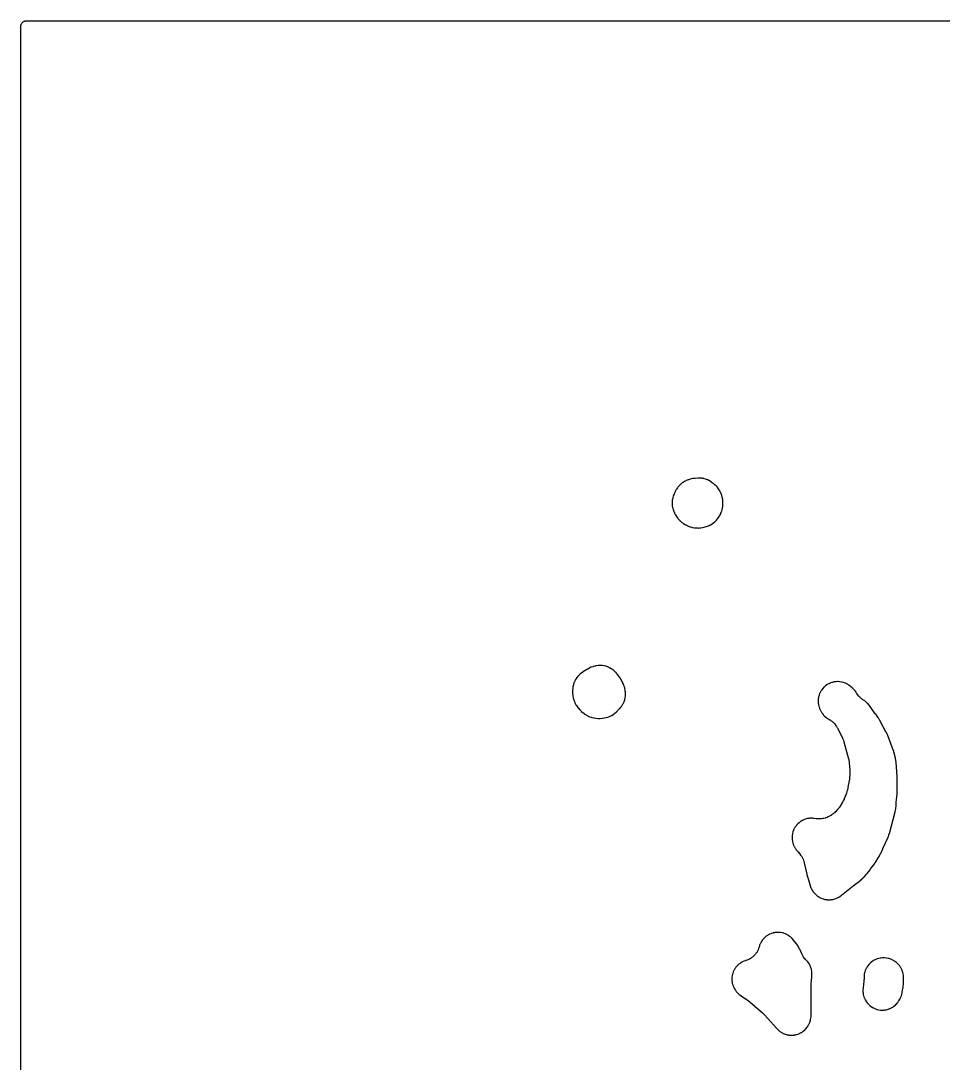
# Model space of a CAD drawing. Header units: millimetres. Extents: x 0 to 300, y 0 to 300.
# Drawn here: x -0.1 to 132.7, y 150 to 300.1 of the extents above; entities that cross this region are included whole.
import ezdxf

# ---------------------------------------------------------------- set-up
doc = ezdxf.new("R2010")
doc.units = ezdxf.units.MM
doc.layers.add('CUT', color=7, linetype='CONTINUOUS')

msp = doc.modelspace()

# ---------------------------------------------------------------- linework, layer by layer
at = {"layer": 'CUT'}
msp.add_lwpolyline([(-0.05, 0.7696), (-0.05, 299.2304), (-0.0452, 299.3283), (-0.0337, 299.4059), (-0.0146, 299.4819), (0.0118, 299.5558), (0.0453, 299.6267), (0.0856, 299.6939), (0.1323, 299.7569), (0.185, 299.815), (0.2431, 299.8677), (0.3061, 299.9144), (0.3733, 299.9547), (0.4442, 299.9882), (0.5181, 300.0146), (0.5941, 300.0337), (0.6717, 300.0452), (0.7696, 300.05), (299.2289, 300.05)], dxfattribs=at)
for points in [[(93.7517, 229.9941), (93.7665, 229.9322), (93.8511, 229.6443), (93.8608, 229.614), (93.9041, 229.4897), (93.914, 229.4632), (94.0127, 229.2157), (94.036, 229.1642), (94.1218, 228.9943), (94.1495, 228.945), (94.25, 228.7833), (94.2819, 228.7367), (94.442, 228.5237), (94.4595, 228.5015), (94.484, 228.4716), (94.5102, 228.4363), (94.5294, 228.4114), (94.5741, 228.3568), (94.5928, 228.3349), (94.7736, 228.1328), (94.8129, 228.0927), (94.8401, 228.0627), (94.8842, 228.0187), (95.0399, 227.8777), (95.088, 227.8382), (95.2567, 227.713), (95.3085, 227.6783), (95.5376, 227.5406), (95.5869, 227.5093), (95.6417, 227.4781), (95.8312, 227.3822), (95.8888, 227.3565), (95.9225, 227.3435), (96.0033, 227.305), (96.0598, 227.2813), (96.2538, 227.2108), (96.3124, 227.1926), (96.5122, 227.1409), (96.5722, 227.1285), (96.583, 227.1268), (96.6113, 227.119), (96.6771, 227.1046), (96.9008, 227.0679), (96.9677, 227.0605), (97.2845, 227.0423), (97.3181, 227.0413), (97.3725, 227.041), (97.3734, 227.041), (97.4354, 227.0402), (97.6444, 227.0478), (97.7062, 227.053), (97.7347, 227.0568), (97.7451, 227.0573), (97.8132, 227.0643), (98.0406, 227.1), (98.1075, 227.1142), (98.4188, 227.1978), (98.4516, 227.2075), (98.5751, 227.2479), (98.5827, 227.2506), (98.5829, 227.2506), (98.6098, 227.259), (98.862, 227.3434), (98.9146, 227.3636), (99.0888, 227.4395), (99.1395, 227.4643), (99.3063, 227.5553), (99.3546, 227.5844), (99.5726, 227.7296), (99.6191, 227.7636), (99.8326, 227.9353), (99.8767, 227.9743), (100.0193, 228.1124), (100.0596, 228.1553), (100.2348, 228.3593), (100.2764, 228.4134), (100.4802, 228.7096), (100.5203, 228.7762), (100.6868, 229.0953), (100.7149, 229.1569), (100.8117, 229.4026), (100.8305, 229.4573), (100.8852, 229.6441), (100.8989, 229.7003), (100.9516, 229.9675), (100.9565, 229.996), (100.9669, 230.0647), (100.9712, 230.0997), (101.0025, 230.4305), (101.0052, 230.5009), (101, 230.8331), (100.9984, 230.8684), (100.9963, 230.8982), (100.9938, 230.9254), (100.9645, 231.1819), (100.956, 231.2359), (100.9195, 231.4167), (100.9064, 231.4699), (100.8339, 231.7175), (100.8256, 231.7436), (100.7912, 231.845), (100.7818, 231.8709), (100.6879, 232.1125), (100.6658, 232.1629), (100.5841, 232.3292), (100.5578, 232.3774), (100.4294, 232.5905), (100.3978, 232.6379), (100.2392, 232.8548), (100.2022, 232.9008), (100.0704, 233.0499), (100.0293, 233.0923), (99.8844, 233.2286), (99.8396, 233.267), (99.6201, 233.4382), (99.5964, 233.4558), (99.3155, 233.6548), (99.2899, 233.672), (99.0454, 233.8281), (98.992, 233.8587), (98.8074, 233.9529), (98.7513, 233.9782), (98.5585, 234.0543), (98.5002, 234.0741), (98.301, 234.1313), (98.2411, 234.1455), (98.0373, 234.1833), (97.9764, 234.1916), (97.7699, 234.2097), (97.7084, 234.2121), (97.4183, 234.2095), (97.3876, 234.2085), (97.0201, 234.1875), (96.9921, 234.1853), (96.7285, 234.1587), (96.6729, 234.1506), (96.487, 234.1151), (96.4324, 234.1021), (96.1775, 234.0298), (96.1507, 234.0216), (96.0217, 233.9788), (95.9928, 233.9684), (95.7226, 233.8641), (95.6664, 233.8393), (95.4814, 233.7466), (95.4279, 233.7165), (95.2526, 233.6065), (95.2022, 233.5714), (95.0383, 233.4452), (94.9915, 233.4054), (94.7801, 233.2075), (94.7582, 233.186), (94.7514, 233.179), (94.7271, 233.1525), (94.5054, 232.8968), (94.4615, 232.84), (94.3246, 232.6408), (94.2873, 232.5795), (94.1281, 232.2809), (94.1121, 232.2487), (93.9749, 231.9524), (93.9631, 231.9252), (93.8573, 231.6661), (93.8375, 231.6101), (93.7794, 231.4187), (93.7649, 231.3612), (93.7248, 231.1653), (93.7156, 231.1066), (93.6896, 230.8687), (93.6858, 230.8073), (93.6824, 230.545), (93.6848, 230.4814), (93.7033, 230.2678), (93.712, 230.2047)], [(79.4025, 202.9215), (79.4081, 202.8861), (79.4593, 202.6147), (79.4657, 202.585), (79.5321, 202.3063), (79.549, 202.2479), (79.6151, 202.0541), (79.6374, 201.9976), (79.7216, 201.8111), (79.7492, 201.7569), (79.8507, 201.5792), (79.8833, 201.5279), (80.0483, 201.2937), (80.0664, 201.2693), (80.22, 201.0718), (80.2374, 201.0505), (80.4053, 200.8529), (80.4426, 200.8125), (80.5743, 200.6821), (80.615, 200.6451), (80.8142, 200.4792), (80.8357, 200.462), (81.0219, 200.3199), (81.048, 200.3011), (81.2978, 200.1297), (81.3525, 200.096), (81.5424, 199.9921), (81.6002, 199.9641), (81.7995, 199.8797), (81.8599, 199.8576), (82.0666, 199.7936), (82.1289, 199.7777), (82.4258, 199.7177), (82.4575, 199.7121), (82.7179, 199.6729), (82.7477, 199.6691), (83.0299, 199.6401), (83.0899, 199.6368), (83.2926, 199.6351), (83.3527, 199.6374), (83.6353, 199.6616), (83.6652, 199.6649), (83.8831, 199.694), (83.9129, 199.6987), (84.1933, 199.7497), (84.2521, 199.7633), (84.4481, 199.8184), (84.5054, 199.8375), (84.6953, 199.9109), (84.7506, 199.9353), (84.9492, 200.0345), (85.0021, 200.0641), (85.1929, 200.1832), (85.243, 200.2179), (85.406, 200.3427), (85.4525, 200.382), (85.663, 200.5775), (85.6849, 200.5988), (86.1251, 201.0486), (86.1469, 201.072), (86.3469, 201.298), (86.3869, 201.348), (86.513, 201.5229), (86.5478, 201.5767), (86.6558, 201.7633), (86.685, 201.8203), (86.7738, 202.0168), (86.7972, 202.0764), (86.8659, 202.2808), (86.8833, 202.3424), (86.9312, 202.5526), (86.9423, 202.6157), (86.969, 202.8297), (86.9737, 202.8935), (86.9789, 203.1091), (86.9773, 203.1731), (86.9544, 203.474), (86.9511, 203.5059), (86.933, 203.6486), (86.9283, 203.6796), (86.8767, 203.9713), (86.8628, 204.0325), (86.8057, 204.2362), (86.7858, 204.2958), (86.709, 204.4929), (86.6833, 204.5503), (86.5493, 204.8143), (86.5344, 204.842), (86.1617, 205.4949), (86.148, 205.5177), (86.0147, 205.7302), (85.9846, 205.7741), (85.877, 205.9176), (85.8433, 205.9588), (85.6766, 206.1463), (85.6585, 206.1658), (85.6082, 206.2179), (85.5829, 206.2427), (85.3377, 206.4698), (85.2831, 206.5151), (85.0143, 206.7137), (84.9852, 206.7339), (84.9536, 206.7547), (84.9271, 206.7712), (84.6739, 206.9202), (84.6187, 206.9492), (84.4284, 207.0376), (84.3706, 207.0611), (84.1725, 207.1306), (84.1128, 207.1483), (83.9089, 207.1982), (83.8477, 207.2101), (83.64, 207.2399), (83.5779, 207.2457), (83.3682, 207.2552), (83.3059, 207.255), (83.0963, 207.244), (83.0343, 207.2377), (82.7438, 207.1939), (82.7131, 207.1885), (82.608, 207.1674), (82.5792, 207.1609), (82.3088, 207.0934), (82.2521, 207.0765), (82.0642, 207.0107), (82.0094, 206.9886), (81.8283, 206.9057), (81.7758, 206.8786), (81.5341, 206.7397), (81.5089, 206.7244), (80.7989, 206.2714), (80.7758, 206.256), (80.5615, 206.1058), (80.5175, 206.072), (80.3742, 205.9519), (80.3333, 205.9144), (80.201, 205.7822), (80.1634, 205.7414), (80.0198, 205.5706), (79.9833, 205.5228), (79.8283, 205.2988), (79.7942, 205.2438), (79.6888, 205.0527), (79.6604, 204.9945), (79.5749, 204.7938), (79.5525, 204.733), (79.4877, 204.5246), (79.4717, 204.4619), (79.4109, 204.1626), (79.4053, 204.1307), (79.3874, 204.0126), (79.3831, 203.977), (79.3515, 203.6407), (79.3488, 203.5691), (79.3532, 203.3279), (79.3586, 203.2564)], [(111.9774, 180.2276), (112.0172, 180.1781), (112.186, 179.9535), (112.2158, 179.9114), (112.3402, 179.7259), (112.3929, 179.6373), (112.4847, 179.4623), (112.5276, 179.3686), (112.6001, 179.1848), (112.6327, 179.087), (112.6919, 178.8716), (112.7042, 178.8215), (113.0516, 177.2263), (113.0548, 177.2124), (113.0926, 177.0558), (113.0999, 177.0282), (113.1446, 176.8735), (113.1487, 176.8599), (113.5557, 175.5601), (113.5657, 175.5307), (113.6669, 175.2553), (113.6911, 175.198), (113.7822, 175.0091), (113.8119, 174.9545), (113.9209, 174.7754), (113.9558, 174.7239), (114.0816, 174.5562), (114.1213, 174.5083), (114.2629, 174.3537), (114.3071, 174.3099), (114.4629, 174.1697), (114.5112, 174.1304), (114.6799, 174.0061), (114.7317, 173.9716), (114.9118, 173.8643), (114.9667, 173.835), (115.1563, 173.7456), (115.2138, 173.7219), (115.4112, 173.6513), (115.4707, 173.6332), (115.674, 173.5822), (115.7351, 173.57), (115.9424, 173.5389), (116.0043, 173.5327), (116.2136, 173.5219), (116.2758, 173.5217), (116.4852, 173.5313), (116.5472, 173.5372), (116.7547, 173.5671), (116.8158, 173.5789), (117.0194, 173.6288), (117.079, 173.6465), (117.2768, 173.716), (117.3344, 173.7394), (117.5245, 173.8277), (117.5796, 173.8566), (117.7603, 173.963), (117.8123, 173.9971), (118.0495, 174.1698), (118.0742, 174.1887), (119.7495, 175.538), (119.927, 175.6608), (119.9525, 175.6795), (120.6332, 176.2022), (120.6522, 176.2174), (120.8288, 176.364), (120.865, 176.3964), (121.0299, 176.556), (121.047, 176.5732), (121.1069, 176.6358), (121.3312, 176.8387), (121.3827, 176.891), (121.6111, 177.151), (121.6345, 177.1793), (121.6655, 177.219), (121.7341, 177.2906), (121.7561, 177.3148), (121.9572, 177.5474), (121.9973, 177.5989), (122.1737, 177.8507), (122.1917, 177.8779), (122.2379, 177.9517), (122.7562, 178.615), (122.7683, 178.6311), (122.9026, 178.8145), (122.9253, 178.8477), (123.0477, 179.0392), (123.0583, 179.0563), (123.5206, 179.8319), (123.5301, 179.8484), (123.6348, 180.0366), (123.6524, 180.0704), (123.7457, 180.2645), (123.7537, 180.2818), (124.0108, 180.86), (124.0171, 180.8733), (124.0276, 180.897), (124.0329, 180.9097), (124.7623, 182.5497), (124.7718, 182.5723), (124.8576, 182.7869), (124.874, 182.8331), (124.9431, 183.0537), (124.95, 183.0772), (125.7965, 186.1934), (125.8056, 186.2311), (125.8798, 186.5887), (125.8909, 186.6654), (125.9214, 187.0293), (125.9234, 187.068), (125.9352, 187.581), (126.0425, 188.3611), (126.0449, 188.3814), (126.069, 188.6109), (126.072, 188.6517), (126.0815, 188.8823), (126.082, 188.9027), (126.0995, 190.8452), (126.0992, 190.8687), (126.0919, 191.1339), (126.0889, 191.1808), (126.0621, 191.4448), (126.0593, 191.4681), (126.0265, 191.7045), (126.0264, 191.7554), (126.0256, 191.7867), (126.0167, 191.9635), (126.0157, 191.9792), (125.9178, 193.2841), (125.9152, 193.3108), (125.8858, 193.5614), (125.8773, 193.6142), (125.8271, 193.8615), (125.8212, 193.8876), (125.5859, 194.8403), (125.5806, 194.8603), (125.517, 195.086), (125.5045, 195.1256), (125.4264, 195.3466), (125.4192, 195.3661), (124.7225, 197.1525), (124.7152, 197.1703), (124.6299, 197.3709), (124.6138, 197.4059), (124.5166, 197.601), (124.5077, 197.6181), (123.5986, 199.3129), (123.5889, 199.3303), (123.4762, 199.5256), (123.4552, 199.5595), (123.3305, 199.7473), (123.3193, 199.7638), (123.1639, 199.9827), (123.1545, 199.998), (123.1323, 200.0318), (123.0005, 200.2183), (122.9886, 200.2346), (122.9331, 200.3081), (122.1971, 201.3456), (122.1848, 201.3623), (122.0433, 201.5487), (122.0172, 201.5808), (121.9038, 201.7117), (121.8681, 201.7497), (121.6842, 201.9299), (121.637, 201.9717), (121.4714, 202.1047), (121.4203, 202.1417), (121.1505, 202.3177), (121.1141, 202.3427), (120.9589, 202.4543), (120.8898, 202.5091), (120.7622, 202.6201), (120.6984, 202.681), (120.5815, 202.8032), (120.5235, 202.8697), (120.4184, 203.0022), (120.3668, 203.0737), (120.2622, 203.2338), (120.2389, 203.2713), (120.1886, 203.3564), (120.1547, 203.4081), (120.0321, 203.5763), (119.9934, 203.6244), (119.8552, 203.7801), (119.8119, 203.8242), (119.5984, 204.0224), (119.5752, 204.0429), (119.3685, 204.2169), (119.3439, 204.2366), (119.1082, 204.4161), (119.0563, 204.4516), (118.8761, 204.5627), (118.8211, 204.593), (118.6308, 204.6859), (118.5731, 204.7106), (118.3747, 204.7844), (118.3147, 204.8034), (118.11, 204.8573), (118.0486, 204.8703), (117.8395, 204.904), (117.7771, 204.9109), (117.5658, 204.9238), (117.5029, 204.9246), (117.2914, 204.9168), (117.2288, 204.9113), (117.019, 204.8828), (116.9572, 204.8713), (116.7513, 204.8223), (116.6909, 204.8048), (116.4908, 204.7358), (116.4324, 204.7125), (116.24, 204.6242), (116.1843, 204.5953), (116.0014, 204.4886), (115.9487, 204.4543), (115.7772, 204.3302), (115.7282, 204.2909), (115.5697, 204.1505), (115.5248, 204.1066), (115.3808, 203.9514), (115.3404, 203.9033), (115.2123, 203.7347), (115.1768, 203.6829), (115.0659, 203.5026), (115.0356, 203.4475), (114.9429, 203.2572), (114.9182, 203.1994), (114.8447, 203.0009), (114.8257, 202.9409), (114.772, 202.7362), (114.759, 202.6747), (114.7256, 202.4656), (114.7188, 202.4032), (114.706, 202.1919), (114.7053, 202.129), (114.7134, 201.9175), (114.7188, 201.8549), (114.7476, 201.6451), (114.7592, 201.5834), (114.8083, 201.3775), (114.8259, 201.3171), (114.8951, 201.1171), (114.9185, 201.0587), (115.0422, 200.7895), (115.0561, 200.7613), (115.0674, 200.7396), (115.0831, 200.7112), (115.2378, 200.4476), (115.2734, 200.3934), (115.4024, 200.2172), (115.4433, 200.1669), (115.5895, 200.0046), (115.6353, 199.9587), (115.7972, 199.8121), (115.8474, 199.7711), (116.0232, 199.6416), (116.0773, 199.6059), (116.3744, 199.4304), (116.4134, 199.4062), (116.5796, 199.297), (116.6538, 199.243), (116.7909, 199.1329), (116.8596, 199.0721), (116.9855, 198.9494), (117.0481, 198.8822), (117.1617, 198.7481), (117.2176, 198.6753), (117.3179, 198.5309), (117.3666, 198.4531), (117.4639, 198.2797), (117.4854, 198.2391), (118.1981, 196.8135), (118.2181, 196.7709), (118.3002, 196.5843), (118.3339, 196.4964), (118.3973, 196.3027), (118.4109, 196.2577), (119.0842, 193.8003), (119.0952, 193.7561), (119.1383, 193.5636), (119.1539, 193.4739), (119.1785, 193.2783), (119.1831, 193.233), (119.2641, 192.1925), (119.2663, 192.1546), (119.2726, 191.9903), (119.2725, 191.9144), (119.2658, 191.7501), (119.2635, 191.7122), (119.1967, 190.8838), (119.1185, 190.4059), (119.0443, 189.9525), (118.9059, 189.3196), (118.8968, 189.2818), (118.8542, 189.119), (118.8315, 189.0447), (118.7759, 188.8859), (118.7623, 188.8495), (118.4403, 188.0369), (118.4252, 188.0009), (118.3567, 187.8466), (118.3222, 187.7766), (118.2413, 187.6283), (118.222, 187.5945), (117.8761, 187.0172), (117.8491, 186.9746), (117.727, 186.7933), (117.6664, 186.7126), (117.526, 186.5451), (117.4925, 186.5073), (117.1986, 186.1919), (117.1696, 186.162), (117.0408, 186.0354), (116.979, 185.9795), (116.8558, 185.8779), (116.7893, 185.8276), (116.6407, 185.7251), (116.6059, 185.7022), (116.4479, 185.6032), (116.4104, 185.5808), (116.2455, 185.4876), (116.1675, 185.4481), (116.0148, 185.3792), (115.9335, 185.347), (115.7752, 185.2923), (115.6913, 185.2676), (115.5074, 185.2224), (115.4647, 185.2129), (115.4388, 185.2077), (115.3886, 185.1992), (115.1704, 185.1678), (115.069, 185.1587), (114.8742, 185.1516), (114.7724, 185.1533), (114.5525, 185.1686), (114.5018, 185.1735), (114.4923, 185.1747), (114.4797, 185.1763), (114.4187, 185.1846), (114.4061, 185.1864), (114.0492, 185.24), (113.9869, 185.2463), (113.7762, 185.2571), (113.7135, 185.2572), (113.5028, 185.2474), (113.4404, 185.2414), (113.2317, 185.211), (113.1702, 185.1989), (112.9654, 185.1483), (112.9054, 185.1303), (112.7065, 185.0598), (112.6486, 185.0361), (112.4575, 184.9465), (112.4022, 184.9172), (112.2208, 184.8094), (112.1686, 184.7748), (111.9986, 184.6498), (111.9501, 184.6102), (111.7931, 184.4692), (111.7487, 184.4251), (111.6063, 184.2694), (111.5663, 184.2212), (111.4398, 184.0524), (111.4047, 184.0005), (111.2954, 183.82), (111.2656, 183.765), (111.1743, 183.5747), (111.15, 183.517), (111.0778, 183.3187), (111.0593, 183.2589), (111.0069, 183.0545), (110.9943, 182.9932), (110.962, 182.7847), (110.9555, 182.7224), (110.9438, 182.5117), (110.9434, 182.4491), (110.9523, 182.2383), (110.958, 182.1759), (110.9875, 181.967), (110.9993, 181.9055), (111.0491, 181.7005), (111.0668, 181.6404), (111.1364, 181.4412), (111.1599, 181.3832), (111.2487, 181.1918), (111.2777, 181.1363), (111.3847, 180.9545), (111.4191, 180.9021), (111.5434, 180.7316), (111.5827, 180.6828), (111.7775, 180.4642), (111.8217, 180.4103), (111.84, 180.3877), (111.8522, 180.3731)], [(103.9833, 164.6588), (103.9262, 164.6338), (103.7384, 164.54), (103.684, 164.5095), (103.5062, 164.3979), (103.4551, 164.3622), (103.289, 164.2339), (103.2416, 164.1934), (103.0887, 164.0495), (103.0454, 164.0046), (102.9073, 163.8465), (102.8686, 163.7976), (102.7465, 163.6268), (102.7128, 163.5744), (102.6079, 163.3926), (102.5794, 163.3371), (102.4926, 163.1459), (102.4697, 163.088), (102.402, 162.8893), (102.3848, 162.8294), (102.3367, 162.625), (102.3254, 162.5637), (102.2974, 162.3556), (102.2921, 162.2935), (102.2845, 162.0837), (102.2853, 162.0214), (102.2982, 161.8118), (102.305, 161.7499), (102.3382, 161.5426), (102.351, 161.4816), (102.4042, 161.2785), (102.4229, 161.219), (102.4956, 161.022), (102.52, 160.9647), (102.6115, 160.7757), (102.6414, 160.721), (102.7508, 160.5419), (102.7858, 160.4903), (102.9122, 160.3226), (102.9521, 160.2748), (103.0941, 160.1202), (103.1385, 160.0764), (103.2949, 159.9363), (103.3433, 159.8971), (103.5803, 159.7233), (103.6059, 159.7055), (104.2509, 159.2791), (104.2975, 159.2464), (104.5175, 159.0814), (104.562, 159.0459), (106.6913, 157.2428), (106.7411, 157.1975), (106.9738, 156.9706), (107.0203, 156.9219), (108.7187, 155.016), (108.7403, 154.993), (108.9494, 154.7805), (108.9959, 154.7377), (109.1595, 154.6013), (109.21, 154.5633), (109.3863, 154.4438), (109.4403, 154.4109), (109.6275, 154.3094), (109.6845, 154.282), (109.8808, 154.1995), (109.9402, 154.1779), (110.1437, 154.1151), (110.205, 154.0994), (110.4136, 154.057), (110.4762, 154.0475), (110.688, 154.0259), (110.7512, 154.0226), (110.9641, 154.0219), (111.0273, 154.0249), (111.2393, 154.0453), (111.3018, 154.0544), (111.5107, 154.0957), (111.5721, 154.1109), (111.7759, 154.1726), (111.8355, 154.1938), (112.0323, 154.2753), (112.0894, 154.3023), (112.2772, 154.4028), (112.3314, 154.4353), (112.5083, 154.5538), (112.5591, 154.5916), (112.7235, 154.7269), (112.7702, 154.7695), (112.9205, 154.9204), (112.9628, 154.9674), (113.0974, 155.1324), (113.1349, 155.1833), (113.2526, 155.3608), (113.2849, 155.4152), (113.3844, 155.6034), (113.4112, 155.6607), (113.4917, 155.8579), (113.5127, 155.9175), (113.5976, 156.2032), (113.6059, 156.2337), (113.6143, 156.2683), (113.6223, 156.3058), (113.6869, 156.6613), (113.696, 156.7374), (113.7176, 157.0979), (113.7187, 157.1362), (113.7181, 161.5414), (113.7189, 161.5809), (113.7267, 161.7717), (113.7291, 161.8111), (113.7894, 162.5432), (113.7913, 162.5756), (113.8009, 162.8811), (113.7997, 162.9459), (113.7844, 163.1637), (113.7766, 163.2281), (113.7394, 163.4433), (113.7252, 163.5065), (113.6664, 163.7168), (113.6458, 163.7783), (113.5661, 163.9816), (113.5394, 164.0406), (113.4395, 164.2348), (113.4069, 164.2909), (113.2879, 164.4739), (113.2498, 164.5264), (113.1129, 164.6965), (113.0697, 164.7449), (112.9211, 164.8953), (112.8914, 164.9268), (112.7658, 165.066), (112.7108, 165.1328), (112.6112, 165.2654), (112.5624, 165.3369), (112.4752, 165.4779), (112.4331, 165.5535), (112.3492, 165.7212), (112.3308, 165.7604), (112.0511, 166.3891), (112.0341, 166.4244), (111.8634, 166.7525), (111.823, 166.8197), (111.6135, 167.1243), (111.5903, 167.156), (111.1718, 167.6909), (111.152, 167.715), (110.9597, 167.9376), (110.9166, 167.9828), (110.7644, 168.1277), (110.7171, 168.1684), (110.5515, 168.2978), (110.5005, 168.3338), (110.3231, 168.4464), (110.2688, 168.4772), (110.0813, 168.5721), (110.0243, 168.5975), (109.8284, 168.6736), (109.7692, 168.6933), (109.5668, 168.75), (109.506, 168.7639), (109.299, 168.8006), (109.2371, 168.8085), (109.0276, 168.8248), (108.9652, 168.8267), (108.7551, 168.8226), (108.6928, 168.8183), (108.4841, 168.7937), (108.4225, 168.7834), (108.2172, 168.7387), (108.1569, 168.7224), (107.9569, 168.6579), (107.8985, 168.6359), (107.7057, 168.5521), (107.6498, 168.5245), (107.4661, 168.4224), (107.4131, 168.3895), (107.2402, 168.27), (107.1906, 168.2321), (107.0302, 168.0963), (106.9846, 168.0538), (106.8381, 167.903), (106.7969, 167.8562), (106.6658, 167.6919), (106.6293, 167.6413), (106.5148, 167.465), (106.4834, 167.4111), (106.3867, 167.2245), (106.3607, 167.1678), (106.2825, 166.9727), (106.2622, 166.9137), (106.1987, 166.6957), (106.1838, 166.6491), (106.1143, 166.449), (106.0776, 166.3584), (105.9984, 166.1886), (105.9526, 166.1022), (105.8566, 165.9413), (105.8022, 165.86), (105.6903, 165.7097), (105.628, 165.6344), (105.5014, 165.4963), (105.4317, 165.4276), (105.2917, 165.3031), (105.2154, 165.242), (105.0634, 165.1324), (104.9813, 165.0793), (104.819, 164.9857), (104.7319, 164.9412), (104.5609, 164.8647), (104.4697, 164.8293), (104.2686, 164.7628), (104.2327, 164.752), (104.2185, 164.7475), (104.2088, 164.7443), (104.1794, 164.7339)], [(121.1727, 160.8368), (121.1698, 160.8051), (121.15, 160.505), (121.1489, 160.4413), (121.1562, 160.2266), (121.1615, 160.163), (121.1901, 159.9501), (121.2017, 159.8874), (121.2514, 159.6784), (121.2692, 159.6172), (121.3394, 159.4142), (121.3632, 159.355), (121.4532, 159.16), (121.4828, 159.1035), (121.5918, 158.9184), (121.6269, 158.8651), (121.7537, 158.6918), (121.7939, 158.6422), (121.9374, 158.4824), (121.9824, 158.4371), (122.1411, 158.2924), (122.1903, 158.2518), (122.3626, 158.1235), (122.4156, 158.0881), (122.5998, 157.9776), (122.6561, 157.9476), (122.8504, 157.856), (122.9093, 157.8317), (123.1118, 157.7599), (123.1729, 157.7416), (123.3815, 157.6903), (123.4441, 157.6782), (123.6568, 157.6479), (123.7203, 157.6421), (123.9349, 157.6331), (123.9987, 157.6337), (124.2131, 157.6461), (124.2765, 157.653), (124.4887, 157.6867), (124.5511, 157.6999), (124.7588, 157.7545), (124.8196, 157.7738), (125.0209, 157.8489), (125.0794, 157.8741), (125.2722, 157.9689), (125.328, 157.9998), (125.5104, 158.1133), (125.5628, 158.1496), (125.733, 158.2807), (125.7815, 158.322), (125.9379, 158.4694), (125.982, 158.5154), (126.1229, 158.6775), (126.1623, 158.7277), (126.2863, 158.9031), (126.3205, 158.9569), (126.4688, 159.2184), (126.4839, 159.2465), (126.5056, 159.2898), (126.5188, 159.3175), (126.6363, 159.5821), (126.6585, 159.6393), (126.724, 159.8355), (126.7406, 159.8947), (126.8055, 160.1768), (126.8117, 160.2068), (126.914, 160.775), (126.9182, 160.8014), (126.9525, 161.0516), (126.9576, 161.1049), (126.9708, 161.357), (126.9717, 161.3837), (126.9809, 162.2318), (126.9804, 162.2626), (126.9696, 162.5529), (126.9643, 162.6143), (126.9367, 162.8199), (126.9255, 162.8805), (126.8782, 163.0826), (126.8613, 163.1419), (126.7948, 163.3385), (126.7723, 163.3958), (126.6872, 163.5851), (126.6592, 163.64), (126.5563, 163.8202), (126.5232, 163.8722), (126.4034, 164.0417), (126.3655, 164.0902), (126.23, 164.2474), (126.1876, 164.2921), (126.0376, 164.4355), (125.991, 164.4759), (125.8279, 164.6043), (125.7778, 164.64), (125.6031, 164.7521), (125.5497, 164.7828), (125.365, 164.8776), (125.3089, 164.903), (125.116, 164.9796), (125.0577, 164.9995), (124.8584, 165.0572), (124.7984, 165.0714), (124.5541, 165.1172), (124.4929, 165.1257), (124.2432, 165.1479), (124.1812, 165.1503), (123.9723, 165.1486), (123.9104, 165.1451), (123.7027, 165.1232), (123.6414, 165.1137), (123.4368, 165.0717), (123.3767, 165.0563), (123.1771, 164.9948), (123.1188, 164.9737), (122.926, 164.8931), (122.8701, 164.8664), (122.686, 164.7676), (122.6329, 164.7356), (122.4593, 164.6194), (122.4095, 164.5825), (122.248, 164.45), (122.202, 164.4084), (122.054, 164.261), (122.0123, 164.2151), (121.8793, 164.054), (121.8422, 164.0044), (121.7254, 163.8311), (121.6933, 163.7781), (121.5938, 163.5944), (121.567, 163.5385), (121.4857, 163.3461), (121.4644, 163.2878), (121.4022, 163.0884), (121.3866, 163.0284), (121.344, 162.8239), (121.3343, 162.7627), (121.3117, 162.555), (121.3079, 162.4931), (121.3039, 162.147), (121.3026, 162.106), (121.3023, 162.0869), (121.3023, 162.0583), (121.2994, 161.9851), (121.2871, 161.827), (121.2836, 161.7905)]]:
    msp.add_lwpolyline(points, close=True, dxfattribs=at)

doc.saveas('drawing.dxf')
